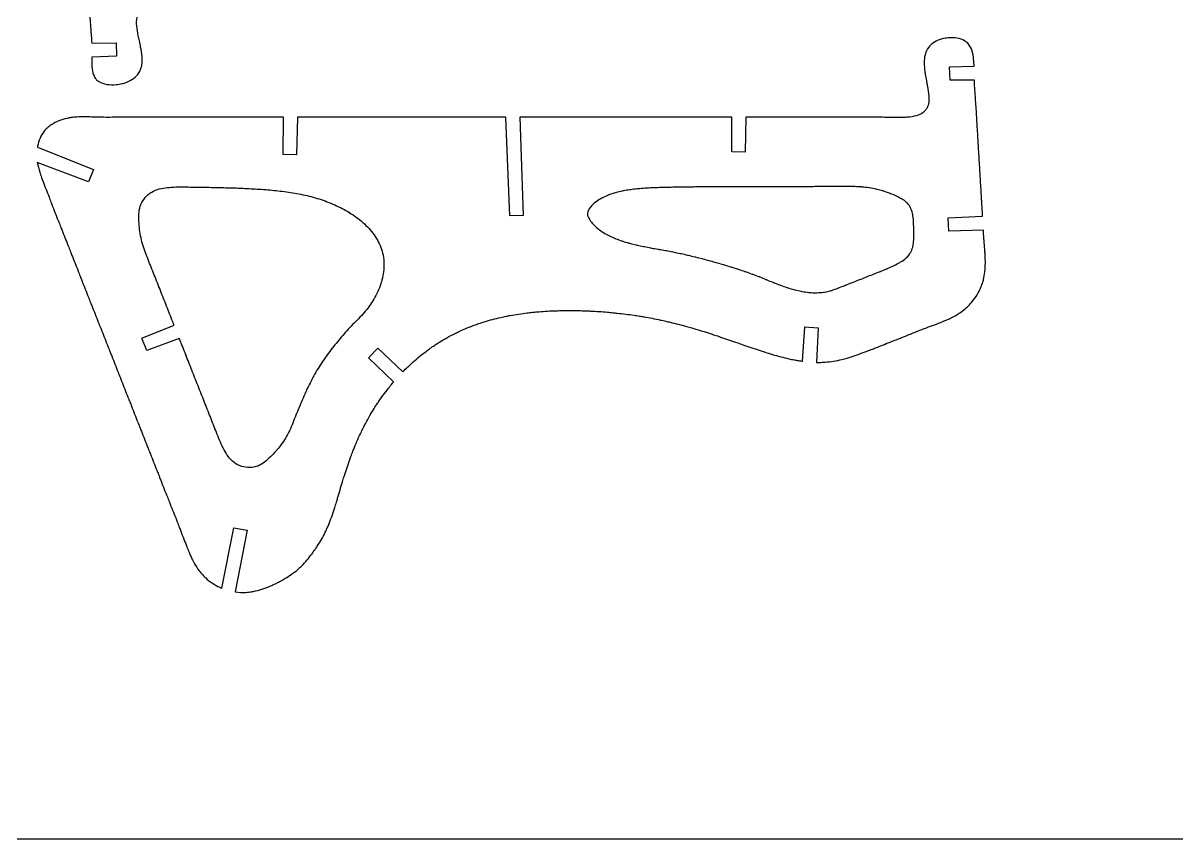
# Model space of a CAD drawing. Header units: inches. Extents: x 62.9 to 110.7, y -3.5 to 19.4.
# Drawn here: x 77.63 to 91.59, y -3.53 to 6.35 of the extents above; entities that cross this region are included whole.
import ezdxf

# ---------------------------------------------------------------- set-up
doc = ezdxf.new("R2010")
doc.units = ezdxf.units.IN
doc.header["$LTSCALE"] = 0.03937
doc.header["$MEASUREMENT"] = 0
doc.layers.add('Layer 11', color=18, linetype='Continuous', true_color=0x000000)

msp = doc.modelspace()

# ---------------------------------------------------------------- linework, layer by layer
at = {"layer": 'Layer 11'}
for p, q in [((78.465, 6.104), (78.759, 6.106)), ((78.759, 6.106), (78.766, 5.945)), ((78.47, 5.934), (78.466, 5.934)), ((78.766, 5.945), (78.47, 5.934)), ((88.837, 5.814), (89.132, 5.826)), ((88.843, 5.653), (88.837, 5.814)), ((89.132, 5.826), (89.134, 5.826)), ((89.138, 5.656), (88.843, 5.653)), ((80.781, 4.755), (80.783, 5.206)), ((80.953, 5.204), (80.942, 4.751)), ((80.953, 5.206), (80.953, 5.204)), ((83.473, 5.203), (83.473, 5.206)), ((83.52, 4.014), (83.473, 5.203)), ((83.643, 5.206), (83.681, 4.019)), ((86.206, 4.787), (86.203, 5.206)), ((86.373, 5.204), (86.367, 4.784)), ((86.373, 5.206), (86.373, 5.204)), ((77.808, 4.843), (77.831, 4.834)), ((77.831, 4.834), (78.487, 4.573)), ((80.942, 4.751), (80.781, 4.755)), ((86.367, 4.784), (86.206, 4.787)), ((78.427, 4.423), (77.807, 4.66)), ((78.487, 4.573), (78.427, 4.423)), ((83.681, 4.019), (83.52, 4.014)), ((88.819, 3.988), (89.237, 4.009)), ((88.827, 3.827), (88.819, 3.988)), ((89.246, 3.839), (88.827, 3.827)), ((79.071, 2.535), (79.461, 2.689)), ((87.057, 2.254), (87.089, 2.669)), ((87.089, 2.669), (87.249, 2.659)), ((87.249, 2.659), (87.227, 2.24)), ((79.13, 2.385), (79.071, 2.535)), ((79.524, 2.531), (79.13, 2.385)), ((81.813, 2.294), (81.923, 2.412)), ((81.923, 2.412), (82.228, 2.127)), ((82.112, 2.003), (81.813, 2.294)), ((82.113, 2.002), (82.112, 2.003)), ((80.036, -0.491), (80.185, 0.24)), ((80.185, 0.24), (80.343, 0.21)), ((80.343, 0.21), (80.201, -0.535)), ((80.201, -0.535), (80.201, -0.536))]:
    msp.add_line(p, q, dxfattribs=at)
msp.add_lwpolyline([(62.946, -3.526), (110.701, -3.526), (110.701, 19.435), (62.946, 19.435), (62.946, -3.526)], dxfattribs=at)
for points, knots in [([(78.367, 7.751), (78.368, 7.748), (78.369, 7.722), (78.371, 7.678), (78.377, 7.566), (78.384, 7.454), (78.39, 7.343), (78.397, 7.231), (78.403, 7.119), (78.409, 7.007), (78.416, 6.895), (78.423, 6.784), (78.429, 6.672), (78.434, 6.559), (78.44, 6.446), (78.448, 6.336), (78.455, 6.238), (78.462, 6.164), (78.465, 6.104)], [114.016364, 114.016364, 114.016364, 114.016364, 114.041838, 114.248525, 114.407948, 115.041838, 115.248525, 115.407948, 116.041838, 116.248525, 116.407948, 117.041838, 117.248525, 117.407948, 118.041838, 118.248525, 118.407948, 118.937649, 118.937649, 118.937649, 118.937649]), ([(79.06, 5.796), (79.065, 5.81), (79.083, 5.886), (79.068, 6), (79.042, 6.125), (79.015, 6.253), (79, 6.353), (79.013, 6.413), (79.017, 6.433), (79.029, 6.464), (79.093, 6.527), (79.208, 6.547), (79.329, 6.552), (79.446, 6.554), (79.556, 6.552), (79.665, 6.551), (79.776, 6.55), (79.888, 6.55), (80.001, 6.55), (80.114, 6.55), (80.225, 6.549), (80.337, 6.549), (80.449, 6.548), (80.561, 6.548), (80.673, 6.548), (80.785, 6.548), (80.897, 6.547), (81.009, 6.547), (81.103, 6.547), (81.174, 6.546), (81.227, 6.546)], [122.526087, 122.526087, 122.526087, 122.526087, 122.685509, 123.319399, 123.526087, 123.685509, 124.319399, 124.319399, 124.319399, 124.526087, 124.685509, 125.319399, 125.526087, 125.685509, 126.319399, 126.526087, 126.685509, 127.319399, 127.526087, 127.685509, 128.319399, 128.526087, 128.685509, 129.319399, 129.526087, 129.685509, 130.319399, 130.526087, 130.685509, 131.15894, 131.15894, 131.15894, 131.15894]), ([(89.134, 5.826), (89.133, 5.837), (89.13, 5.919), (89.118, 6.024), (89.061, 6.1), (88.985, 6.16), (88.867, 6.176), (88.753, 6.157), (88.647, 6.122), (88.572, 6.056), (88.545, 5.98), (88.541, 5.96)], [326.894003, 326.894003, 326.894003, 326.894003, 326.989141, 327.623031, 327.829718, 327.989141, 328.623031, 328.829718, 328.989141, 329.623031, 329.829718, 329.829718, 329.829718, 329.829718]), ([(78.466, 5.934), (78.465, 5.857), (78.464, 5.754), (78.511, 5.669), (78.586, 5.607), (78.709, 5.59), (78.827, 5.61), (78.935, 5.643), (79.018, 5.705), (79.054, 5.777), (79.06, 5.796)], [119.694398, 119.694398, 119.694398, 119.694398, 120.319399, 120.526087, 120.685509, 121.319399, 121.526087, 121.685509, 122.319399, 122.526087, 122.526087, 122.526087, 122.526087]), ([(88.541, 5.96), (88.537, 5.945), (88.524, 5.866), (88.538, 5.755), (88.559, 5.638), (88.581, 5.521), (88.594, 5.427), (88.581, 5.367), (88.577, 5.347), (88.565, 5.315), (88.511, 5.243), (88.406, 5.211), (88.292, 5.203), (88.178, 5.2), (88.071, 5.205), (87.964, 5.206), (87.857, 5.207), (87.749, 5.206), (87.64, 5.205), (87.532, 5.205), (87.423, 5.206), (87.315, 5.206), (87.207, 5.206), (87.099, 5.206), (86.99, 5.206), (86.882, 5.206), (86.774, 5.206), (86.666, 5.206), (86.557, 5.206), (86.462, 5.206), (86.383, 5.206), (86.373, 5.206)], [329.829718, 329.829718, 329.829718, 329.829718, 329.989141, 330.623031, 330.829718, 330.989141, 331.623031, 331.623031, 331.623031, 331.829718, 331.989141, 332.623031, 332.829718, 332.989141, 333.623031, 333.829718, 333.989141, 334.623031, 334.829718, 334.989141, 335.623031, 335.829718, 335.989141, 336.623031, 336.829718, 336.989141, 337.623031, 337.829718, 337.989141, 338.623031, 338.714109, 338.714109, 338.714109, 338.714109]), ([(89.237, 4.009), (89.235, 4.044), (89.232, 4.101), (89.227, 4.176), (89.221, 4.284), (89.214, 4.392), (89.208, 4.5), (89.201, 4.608), (89.195, 4.716), (89.188, 4.824), (89.182, 4.932), (89.175, 5.04), (89.169, 5.149), (89.163, 5.257), (89.156, 5.365), (89.148, 5.472), (89.142, 5.553), (89.139, 5.613), (89.138, 5.656)], [321.056744, 321.056744, 321.056744, 321.056744, 321.379661, 321.586349, 321.745771, 322.379661, 322.586349, 322.745771, 323.379661, 323.586349, 323.745771, 324.379661, 324.586349, 324.745771, 325.379661, 325.586349, 325.745771, 326.141961, 326.141961, 326.141961, 326.141961]), ([(80.783, 5.206), (80.776, 5.206), (80.701, 5.206), (80.603, 5.206), (80.495, 5.206), (80.386, 5.206), (80.278, 5.206), (80.17, 5.206), (80.062, 5.206), (79.953, 5.206), (79.845, 5.206), (79.737, 5.206), (79.629, 5.206), (79.52, 5.206), (79.412, 5.206), (79.304, 5.206), (79.195, 5.206), (79.087, 5.207), (78.979, 5.207), (78.871, 5.206), (78.762, 5.206), (78.654, 5.204), (78.546, 5.206), (78.437, 5.209), (78.329, 5.214), (78.222, 5.203), (78.183, 5.196), (78.166, 5.192), (78.098, 5.177), (78.01, 5.144), (77.927, 5.079), (77.856, 5.003), (77.821, 4.919), (77.808, 4.848), (77.808, 4.843)], [252.140251, 252.140251, 252.140251, 252.140251, 252.204656, 252.838546, 253.045234, 253.204656, 253.838546, 254.045234, 254.204656, 254.838546, 255.045234, 255.204656, 255.838546, 256.045234, 256.204656, 256.838546, 257.045234, 257.204656, 257.838546, 258.045234, 258.204656, 258.838546, 259.045234, 259.204656, 259.838546, 260.045234, 260.204656, 260.204656, 260.204656, 260.838546, 261.045234, 261.204656, 261.838546, 261.878976, 261.878976, 261.878976, 261.878976]), ([(83.473, 5.206), (83.453, 5.206), (83.415, 5.206), (83.309, 5.206), (83.201, 5.206), (83.093, 5.206), (82.985, 5.206), (82.876, 5.206), (82.768, 5.206), (82.66, 5.206), (82.552, 5.206), (82.443, 5.206), (82.335, 5.206), (82.227, 5.206), (82.119, 5.206), (82.01, 5.206), (81.902, 5.206), (81.794, 5.206), (81.686, 5.206), (81.577, 5.206), (81.469, 5.206), (81.361, 5.206), (81.252, 5.206), (81.144, 5.206), (81.06, 5.206), (80.998, 5.206), (80.953, 5.206)], [243.316362, 243.316362, 243.316362, 243.316362, 243.501049, 243.660471, 244.294361, 244.501049, 244.660471, 245.294361, 245.501049, 245.660471, 246.294361, 246.501049, 246.660471, 247.294361, 247.501049, 247.660471, 248.294361, 248.501049, 248.660471, 249.294361, 249.501049, 249.660471, 250.294361, 250.501049, 250.660471, 251.0725, 251.0725, 251.0725, 251.0725]), ([(86.203, 5.206), (86.162, 5.206), (86.097, 5.206), (86.016, 5.206), (85.908, 5.206), (85.8, 5.206), (85.691, 5.206), (85.583, 5.206), (85.475, 5.206), (85.367, 5.206), (85.258, 5.206), (85.15, 5.206), (85.042, 5.206), (84.933, 5.206), (84.825, 5.206), (84.717, 5.206), (84.609, 5.206), (84.5, 5.206), (84.392, 5.206), (84.284, 5.206), (84.176, 5.206), (84.067, 5.206), (83.959, 5.206), (83.851, 5.206), (83.743, 5.206), (83.689, 5.206), (83.657, 5.206), (83.643, 5.206)], [232.890559, 232.890559, 232.890559, 232.890559, 233.276009, 233.482696, 233.642119, 234.276009, 234.482696, 234.642119, 235.276009, 235.482696, 235.642119, 236.276009, 236.482696, 236.642119, 237.276009, 237.482696, 237.642119, 238.276009, 238.482696, 238.642119, 239.276009, 239.482696, 239.642119, 240.276009, 240.482696, 240.642119, 240.774328, 240.774328, 240.774328, 240.774328]), ([(77.807, 4.66), (77.814, 4.62), (77.829, 4.559), (77.856, 4.483), (77.894, 4.382), (77.933, 4.281), (77.971, 4.179), (78.01, 4.078), (78.05, 3.978), (78.09, 3.877), (78.13, 3.777), (78.17, 3.676), (78.21, 3.575), (78.249, 3.474), (78.289, 3.374), (78.329, 3.273), (78.368, 3.172), (78.408, 3.072), (78.448, 2.971), (78.488, 2.87), (78.527, 2.769), (78.567, 2.669), (78.607, 2.568), (78.647, 2.467), (78.686, 2.367), (78.726, 2.266), (78.766, 2.165), (78.806, 2.065), (78.845, 1.964), (78.885, 1.863), (78.925, 1.762), (78.965, 1.662), (79.004, 1.561), (79.044, 1.46), (79.084, 1.36), (79.124, 1.259), (79.163, 1.158), (79.203, 1.057), (79.243, 0.957), (79.283, 0.856), (79.322, 0.755), (79.362, 0.655), (79.402, 0.554), (79.442, 0.453), (79.482, 0.353), (79.521, 0.252), (79.56, 0.151), (79.598, 0.05), (79.639, -0.051), (79.682, -0.151), (79.734, -0.247), (79.802, -0.329), (79.878, -0.405), (79.958, -0.457), (80.029, -0.488), (80.036, -0.491)], [263.434371, 263.434371, 263.434371, 263.434371, 263.821561, 264.028248, 264.187671, 264.821561, 265.028248, 265.187671, 265.821561, 266.028248, 266.187671, 266.821561, 267.028248, 267.187671, 267.821561, 268.028248, 268.187671, 268.821561, 269.028248, 269.187671, 269.821561, 270.028248, 270.187671, 270.821561, 271.028248, 271.187671, 271.821561, 272.028248, 272.187671, 272.821561, 273.028248, 273.187671, 273.821561, 274.028248, 274.187671, 274.821561, 275.028248, 275.187671, 275.821561, 276.028248, 276.187671, 276.821561, 277.028248, 277.187671, 277.821561, 278.028248, 278.187671, 278.821561, 279.028248, 279.187671, 279.821561, 280.028248, 280.187671, 280.821561, 280.896417, 280.896417, 280.896417, 280.896417]), ([(79.461, 2.689), (79.452, 2.711), (79.444, 2.733), (79.422, 2.787), (79.41, 2.819), (79.385, 2.881), (79.373, 2.913), (79.348, 2.975), (79.336, 3.007), (79.311, 3.069), (79.299, 3.101), (79.274, 3.164), (79.261, 3.195), (79.237, 3.258), (79.224, 3.289), (79.2, 3.352), (79.187, 3.383), (79.162, 3.446), (79.15, 3.477), (79.125, 3.54), (79.112, 3.571), (79.09, 3.635), (79.08, 3.667), (79.064, 3.732), (79.057, 3.765), (79.045, 3.83), (79.041, 3.862), (79.036, 3.927), (79.035, 3.959), (79.034, 4.021), (79.035, 4.052), (79.045, 4.114), (79.056, 4.145), (79.086, 4.203), (79.106, 4.231), (79.154, 4.278), (79.182, 4.298), (79.242, 4.328), (79.274, 4.338), (79.339, 4.351), (79.372, 4.355), (79.439, 4.361), (79.473, 4.363), (79.54, 4.364), (79.574, 4.363), (79.641, 4.362), (79.675, 4.362), (79.742, 4.361), (79.776, 4.36), (79.843, 4.359), (79.877, 4.359), (79.945, 4.357), (79.978, 4.357), (80.046, 4.355), (80.08, 4.354), (80.147, 4.352), (80.181, 4.351), (80.215, 4.35)], [199.153134, 199.153134, 199.153134, 199.153134, 199.864825, 199.867325, 200.864851, 200.867351, 201.864878, 201.867378, 202.864905, 202.867405, 203.864931, 203.867431, 204.864958, 204.867458, 205.864984, 205.867484, 206.865011, 206.867511, 207.865038, 207.867538, 208.865064, 208.867564, 209.865091, 209.867591, 210.865118, 210.867618, 211.865144, 211.867644, 212.865171, 212.867671, 213.865197, 213.867697, 214.865224, 214.867724, 215.865251, 215.867751, 216.865277, 216.867777, 217.865304, 217.867804, 218.865331, 218.867831, 219.865357, 219.867857, 220.865384, 220.867884, 221.865411, 221.867911, 222.865437, 222.867937, 223.865464, 223.867964, 224.86549, 224.86799, 225.865517, 225.868017, 226.865544, 226.865544, 226.865544, 226.865544]), ([(80.215, 4.35), (80.248, 4.348), (80.282, 4.347), (80.349, 4.344), (80.383, 4.342), (80.45, 4.339), (80.484, 4.336), (80.551, 4.332), (80.585, 4.329), (80.652, 4.323), (80.686, 4.32), (80.752, 4.312), (80.786, 4.308), (80.853, 4.299), (80.886, 4.294), (80.953, 4.282), (80.986, 4.276), (81.052, 4.262), (81.085, 4.254), (81.15, 4.237), (81.182, 4.227), (81.246, 4.207), (81.278, 4.196), (81.341, 4.172), (81.372, 4.159), (81.434, 4.131), (81.464, 4.117), (81.524, 4.085), (81.553, 4.069), (81.61, 4.034), (81.639, 4.015), (81.693, 3.975), (81.719, 3.954), (81.769, 3.91), (81.793, 3.887), (81.838, 3.838), (81.859, 3.812), (81.898, 3.757), (81.915, 3.729), (81.945, 3.67), (81.958, 3.64), (81.979, 3.577), (81.987, 3.544), (81.997, 3.478), (81.999, 3.445), (81.998, 3.378), (81.994, 3.345), (81.984, 3.279), (81.976, 3.246), (81.957, 3.181), (81.946, 3.15), (81.92, 3.088), (81.905, 3.058), (81.872, 2.999), (81.855, 2.97), (81.816, 2.915), (81.796, 2.888), (81.753, 2.837), (81.731, 2.811), (81.685, 2.762), (81.661, 2.738), (81.614, 2.691), (81.59, 2.667), (81.544, 2.617), (81.522, 2.592), (81.478, 2.541), (81.456, 2.516), (81.414, 2.464), (81.393, 2.438), (81.352, 2.385), (81.332, 2.359), (81.293, 2.305), (81.274, 2.278), (81.237, 2.222), (81.219, 2.194), (81.184, 2.137), (81.167, 2.108), (81.135, 2.049), (81.12, 2.019), (81.09, 1.96), (81.075, 1.93), (81.047, 1.869), (81.033, 1.839), (81.007, 1.777), (80.994, 1.747), (80.968, 1.685), (80.955, 1.654), (80.93, 1.592), (80.917, 1.561), (80.893, 1.499), (80.881, 1.467), (80.853, 1.406), (80.838, 1.376), (80.805, 1.317), (80.787, 1.289), (80.748, 1.235), (80.728, 1.208), (80.685, 1.16), (80.663, 1.137), (80.619, 1.092), (80.597, 1.07), (80.573, 1.05), (80.55, 1.029), (80.524, 1.01), (80.466, 0.982), (80.433, 0.973), (80.367, 0.966), (80.333, 0.968), (80.267, 0.983), (80.235, 0.996), (80.179, 1.032), (80.154, 1.054), (80.111, 1.105), (80.094, 1.133), (80.061, 1.19), (80.044, 1.22), (80.016, 1.281), (80.004, 1.313), (79.98, 1.375), (79.967, 1.407), (79.942, 1.469), (79.93, 1.501), (79.905, 1.564), (79.893, 1.595), (79.868, 1.658), (79.856, 1.689), (79.831, 1.752), (79.819, 1.783), (79.794, 1.846), (79.781, 1.877), (79.757, 1.94), (79.744, 1.971), (79.72, 2.034), (79.707, 2.066), (79.682, 2.128), (79.67, 2.16), (79.645, 2.222), (79.633, 2.254), (79.608, 2.316), (79.596, 2.348), (79.571, 2.411), (79.559, 2.442), (79.539, 2.492), (79.531, 2.512), (79.524, 2.531)], [226.865544, 226.865544, 226.865544, 226.865544, 227.862907, 227.865407, 228.862934, 228.865434, 229.862961, 229.865461, 230.862987, 230.865487, 231.863014, 231.865514, 232.86304, 232.86554, 233.863067, 233.865567, 234.863094, 234.865594, 235.86312, 235.86562, 236.863147, 236.865647, 237.863174, 237.865674, 238.8632, 238.8657, 239.863227, 239.865727, 240.863253, 240.865753, 241.86328, 241.86578, 242.863307, 242.865807, 243.863333, 243.865833, 244.86336, 244.86586, 245.863387, 245.865887, 246.863413, 246.865913, 247.86344, 247.86594, 248.863467, 248.865967, 249.863493, 249.865993, 250.86352, 250.86602, 251.863546, 251.866046, 252.863573, 252.866073, 253.8636, 253.8661, 254.863626, 254.866126, 255.863653, 255.866153, 256.86368, 256.86618, 257.863706, 257.866206, 258.863733, 258.866233, 259.863759, 259.866259, 260.863786, 260.866286, 261.863813, 261.866313, 262.863839, 262.866339, 263.863866, 263.866366, 264.863893, 264.866393, 265.863919, 265.866419, 266.863946, 266.866446, 267.863972, 267.866472, 268.863999, 268.866499, 269.864026, 269.866526, 270.864052, 270.866552, 271.864079, 271.866579, 272.864106, 272.866606, 273.864132, 273.866632, 274.864159, 274.866659, 275.864186, 275.866686, 276.864212, 276.864212, 276.864212, 277.864239, 277.866739, 278.864265, 278.866765, 279.864292, 279.866792, 280.864319, 280.866819, 281.864345, 281.866845, 282.864372, 282.866872, 283.864399, 283.866899, 284.864425, 284.866925, 285.864452, 285.866952, 286.864478, 286.866978, 287.864505, 287.867005, 288.864532, 288.867032, 289.864558, 289.867058, 290.864585, 290.867085, 291.864612, 291.867112, 292.864638, 292.867138, 293.864665, 293.867165, 294.864691, 294.867191, 295.864718, 295.867218, 296.864745, 296.867245, 297.472996, 297.472996, 297.472996, 297.472996]), ([(87.497, 3.142), (87.494, 3.141), (87.491, 3.14), (87.487, 3.138), (87.462, 3.129), (87.434, 3.118), (87.38, 3.101), (87.347, 3.094), (87.291, 3.086), (87.257, 3.084), (87.201, 3.082), (87.167, 3.084), (87.111, 3.089), (87.077, 3.094), (87.022, 3.104), (86.989, 3.112), (86.934, 3.126), (86.902, 3.136), (86.848, 3.154), (86.816, 3.165), (86.763, 3.185), (86.732, 3.197), (86.679, 3.218), (86.648, 3.231), (86.596, 3.252), (86.564, 3.265), (86.512, 3.286), (86.48, 3.298), (86.427, 3.317), (86.395, 3.329), (86.342, 3.347), (86.31, 3.358), (86.256, 3.376), (86.224, 3.386), (86.17, 3.403), (86.137, 3.413), (86.083, 3.429), (86.051, 3.439), (85.996, 3.454), (85.964, 3.463), (85.909, 3.478), (85.877, 3.487), (85.822, 3.501), (85.789, 3.51), (85.734, 3.523), (85.701, 3.531), (85.646, 3.544), (85.613, 3.552), (85.558, 3.564), (85.525, 3.571), (85.469, 3.582), (85.436, 3.589), (85.381, 3.599), (85.347, 3.604), (85.292, 3.613), (85.258, 3.619), (85.203, 3.629), (85.17, 3.636), (85.114, 3.647), (85.081, 3.654), (85.026, 3.667), (84.993, 3.675), (84.939, 3.69), (84.907, 3.699), (84.854, 3.717), (84.824, 3.728), (84.774, 3.748), (84.745, 3.761), (84.698, 3.784), (84.671, 3.799), (84.629, 3.826), (84.605, 3.843), (84.567, 3.874), (84.546, 3.893), (84.514, 3.926), (84.498, 3.947), (84.472, 3.988), (84.458, 4.016), (84.459, 4.066), (84.477, 4.097), (84.514, 4.142), (84.539, 4.164), (84.583, 4.197), (84.611, 4.215), (84.66, 4.242), (84.69, 4.256), (84.742, 4.276), (84.774, 4.286), (84.828, 4.301), (84.86, 4.308), (84.915, 4.32), (84.948, 4.325), (85.004, 4.333), (85.038, 4.337), (85.094, 4.342), (85.128, 4.345), (85.184, 4.348), (85.218, 4.35), (85.274, 4.353), (85.308, 4.354), (85.365, 4.355), (85.399, 4.356), (85.455, 4.358), (85.489, 4.358), (85.546, 4.359), (85.579, 4.36), (85.636, 4.361), (85.67, 4.361), (85.726, 4.362), (85.76, 4.362), (85.817, 4.363), (85.85, 4.363), (85.907, 4.363), (85.941, 4.364), (85.998, 4.364), (86.031, 4.364), (86.088, 4.364), (86.122, 4.365), (86.178, 4.365), (86.212, 4.365), (86.269, 4.365), (86.302, 4.365), (86.359, 4.365), (86.393, 4.365), (86.45, 4.366), (86.483, 4.366), (86.54, 4.366), (86.574, 4.366), (86.63, 4.366), (86.664, 4.366), (86.721, 4.366), (86.754, 4.366), (86.811, 4.366), (86.845, 4.366), (86.902, 4.366), (86.935, 4.366), (86.992, 4.366), (87.026, 4.366), (87.082, 4.366), (87.116, 4.366), (87.173, 4.366), (87.206, 4.366), (87.263, 4.367), (87.297, 4.367), (87.354, 4.367), (87.387, 4.367), (87.444, 4.367), (87.478, 4.367), (87.534, 4.367), (87.568, 4.366), (87.625, 4.367), (87.658, 4.367), (87.715, 4.366), (87.749, 4.365), (87.805, 4.36), (87.838, 4.356), (87.893, 4.347), (87.926, 4.341), (87.979, 4.329), (88.01, 4.32), (88.062, 4.305), (88.091, 4.294), (88.14, 4.276), (88.168, 4.264), (88.213, 4.243), (88.238, 4.23), (88.28, 4.206), (88.304, 4.19), (88.339, 4.154), (88.357, 4.128), (88.38, 4.079), (88.389, 4.047), (88.399, 3.991), (88.4, 3.958), (88.403, 3.901), (88.405, 3.867), (88.407, 3.811), (88.406, 3.777), (88.404, 3.721), (88.403, 3.687), (88.393, 3.632), (88.382, 3.6), (88.355, 3.55), (88.334, 3.523), (88.293, 3.485), (88.265, 3.467), (88.217, 3.439), (88.188, 3.423), (88.138, 3.398), (88.107, 3.384), (88.055, 3.362), (88.023, 3.35), (87.97, 3.329), (87.939, 3.317), (87.886, 3.296), (87.855, 3.283), (87.802, 3.263), (87.771, 3.25), (87.718, 3.229), (87.687, 3.217), (87.634, 3.196), (87.603, 3.184), (87.55, 3.163), (87.522, 3.152), (87.497, 3.142)], [0, 0, 0, 0, 0.118028, 0.118028, 0.118028, 1, 1.118028, 2, 2.118028, 3, 3.118028, 4, 4.118028, 5, 5.118028, 6, 6.118028, 7, 7.118028, 8, 8.118028, 9, 9.118028, 10, 10.118028, 11, 11.118028, 12, 12.118028, 13, 13.118028, 14, 14.118028, 15, 15.118028, 16, 16.118028, 17, 17.118028, 18, 18.118028, 19, 19.118028, 20, 20.118028, 21, 21.118028, 22, 22.118028, 23, 23.118028, 24, 24.118028, 25, 25.118028, 26, 26.118028, 27, 27.118028, 28, 28.118028, 29, 29.118028, 30, 30.118028, 31, 31.118028, 32, 32.118028, 33, 33.118028, 34, 34.118028, 35, 35.118028, 36, 36.118028, 37, 37.118028, 38, 38.118028, 39, 39.118028, 40, 40.118028, 41, 41.118028, 42, 42.118028, 43, 43.118028, 44, 44.118028, 45, 45.118028, 46, 46.118028, 47, 47.118028, 48, 48.118028, 49, 49.118028, 50, 50.118028, 51, 51.118028, 52, 52.118028, 53, 53.118028, 54, 54.118028, 55, 55.118028, 56, 56.118028, 57, 57.118028, 58, 58.118028, 59, 59.118028, 60, 60.118028, 61, 61.118028, 62, 62.118028, 63, 63.118028, 64, 64.118028, 65, 65.118028, 66, 66.118028, 67, 67.118028, 68, 68.118028, 69, 69.118028, 70, 70.118028, 71, 71.118028, 72, 72.118028, 73, 73.118028, 74, 74.118028, 75, 75.118028, 76, 76.118028, 77, 77.118028, 78, 78.118028, 79, 79.118028, 80, 80.118028, 81, 81.118028, 82, 82.118028, 83, 83.118028, 84, 84.118028, 85, 85.118028, 86, 86.118028, 87, 87.118028, 88, 88.118028, 89, 89.118028, 90, 90.118028, 91, 91.118028, 92, 92.118028, 93, 93.118028, 94, 94.118028, 95, 95.118028, 96, 96.118028, 97, 97.118028, 98, 98.118028, 99, 99.118028, 100, 100, 100, 100]), ([(87.227, 2.24), (87.245, 2.24), (87.281, 2.24), (87.384, 2.245), (87.49, 2.263), (87.594, 2.291), (87.697, 2.323), (87.799, 2.36), (87.9, 2.399), (88.001, 2.438), (88.101, 2.479), (88.202, 2.519), (88.303, 2.558), (88.403, 2.599), (88.504, 2.639), (88.605, 2.678), (88.707, 2.714), (88.807, 2.756), (88.905, 2.801), (88.996, 2.859), (89.075, 2.933), (89.146, 3.013), (89.203, 3.106), (89.238, 3.207), (89.265, 3.311), (89.272, 3.419), (89.268, 3.527), (89.261, 3.635), (89.253, 3.738), (89.247, 3.823), (89.246, 3.839)], [310.939384, 310.939384, 310.939384, 310.939384, 311.110777, 311.2702, 311.90409, 312.110777, 312.2702, 312.90409, 313.110777, 313.2702, 313.90409, 314.110777, 314.2702, 314.90409, 315.110777, 315.2702, 315.90409, 316.110777, 316.2702, 316.90409, 317.110777, 317.2702, 317.90409, 318.110777, 318.2702, 318.90409, 319.110777, 319.2702, 319.90409, 320.057445, 320.057445, 320.057445, 320.057445]), ([(82.228, 2.127), (82.247, 2.147), (82.282, 2.181), (82.33, 2.227), (82.41, 2.298), (82.494, 2.366), (82.582, 2.428), (82.671, 2.488), (82.764, 2.543), (82.86, 2.592), (82.956, 2.638), (83.056, 2.679), (83.158, 2.715), (83.26, 2.748), (83.365, 2.775), (83.47, 2.798), (83.576, 2.818), (83.683, 2.834), (83.79, 2.846), (83.898, 2.856), (84.006, 2.863), (84.114, 2.866), (84.222, 2.869), (84.33, 2.868), (84.438, 2.864), (84.546, 2.86), (84.654, 2.852), (84.762, 2.842), (84.87, 2.831), (84.977, 2.818), (85.084, 2.801), (85.191, 2.783), (85.297, 2.763), (85.402, 2.739), (85.508, 2.715), (85.613, 2.688), (85.717, 2.658), (85.82, 2.628), (85.924, 2.595), (86.027, 2.561), (86.129, 2.527), (86.231, 2.491), (86.334, 2.456), (86.436, 2.42), (86.538, 2.385), (86.642, 2.353), (86.745, 2.321), (86.85, 2.293), (86.955, 2.271), (87.01, 2.261), (87.042, 2.256), (87.057, 2.254)], [294.183919, 294.183919, 294.183919, 294.183919, 294.433617, 294.640305, 294.799728, 295.433617, 295.640305, 295.799728, 296.433617, 296.640305, 296.799728, 297.433617, 297.640305, 297.799728, 298.433617, 298.640305, 298.799728, 299.433617, 299.640305, 299.799728, 300.433618, 300.640305, 300.799728, 301.433618, 301.640305, 301.799728, 302.433618, 302.640305, 302.799728, 303.433618, 303.640305, 303.799728, 304.433618, 304.640305, 304.799728, 305.433618, 305.640305, 305.799728, 306.433618, 306.640305, 306.799728, 307.433618, 307.640305, 307.799728, 308.433618, 308.640305, 308.799728, 309.433618, 309.640305, 309.799728, 309.943278, 309.943278, 309.943278, 309.943278]), ([(80.201, -0.536), (80.244, -0.542), (80.309, -0.546), (80.391, -0.537), (80.497, -0.517), (80.599, -0.479), (80.697, -0.433), (80.793, -0.382), (80.884, -0.325), (80.965, -0.259), (81.041, -0.189), (81.104, -0.11), (81.162, -0.028), (81.218, 0.056), (81.27, 0.143), (81.314, 0.239), (81.355, 0.336), (81.39, 0.439), (81.422, 0.542), (81.453, 0.646), (81.482, 0.75), (81.514, 0.854), (81.547, 0.957), (81.582, 1.059), (81.621, 1.16), (81.661, 1.26), (81.704, 1.359), (81.752, 1.455), (81.801, 1.551), (81.855, 1.645), (81.913, 1.735), (81.973, 1.824), (82.038, 1.911), (82.097, 1.982), (82.112, 2), (82.113, 2.002)], [282.56213, 282.56213, 282.56213, 282.56213, 282.962867, 283.169555, 283.328977, 283.962867, 284.169555, 284.328977, 284.962867, 285.169555, 285.328977, 285.962867, 286.169555, 286.328977, 286.962867, 287.169555, 287.328977, 287.962867, 288.169555, 288.328977, 288.962867, 289.169555, 289.328977, 289.962867, 290.169555, 290.328977, 290.962867, 291.169555, 291.328977, 291.962867, 292.169555, 292.328977, 292.962867, 293.169555, 293.186728, 293.186728, 293.186728, 293.186728])]:
    msp.add_open_spline(points, degree=3, knots=knots, dxfattribs=at)

doc.saveas('drawing.dxf')
